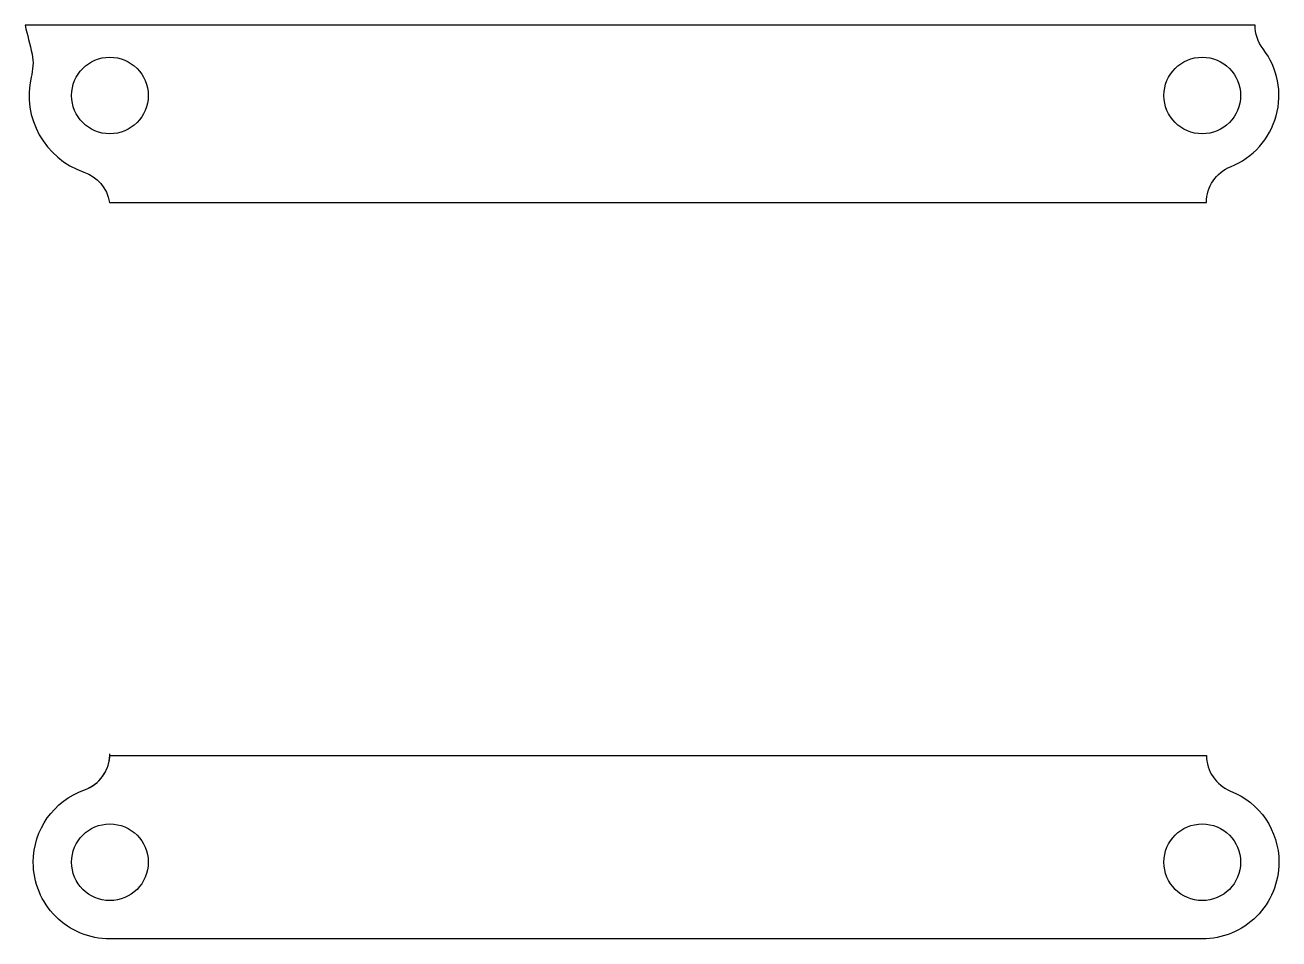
# Model space of a CAD drawing. Header units: millimetres. Extents: x -33.9 to 31.6, y -23 to 24.7.
import ezdxf

# ---------------------------------------------------------------- set-up
doc = ezdxf.new("R2010")
doc.units = ezdxf.units.MM
doc.layers.get('0').update_dxf_attribs({"linetype": 'CONTINUOUS'})

msp = doc.modelspace()

# ---------------------------------------------------------------- linework, layer by layer
for points in [[(27.787, 15.451, -0.307151), (29.047, 17.309, 0.497898), (30.738, 23.465, -0.167174), (30.323, 24.698), (-33.858, 24.698, -0.002674), (-33.494, 23.182, -0.077549), (-33.448, 22.567, -0.037211), (-33.539, 21.98, 0.385391), (-30.789, 17.034, -0.278703), (-29.456, 15.451)], [(29.047, -15.258, -0.307151), (31.568, -18.974, -0.414214), (27.568, -22.974), (21.568, -22.974), (-23.432, -22.974), (-29.432, -22.974, -0.414214), (-33.432, -18.974, -0.317837), (-30.765, -15.203, 0.306564), (-29.434, -13.399), (27.787, -13.399, 0.307151)]]:
    msp.add_lwpolyline(points, format="xyb", close=True)
for centre in [(-29.432, 21.026), (27.568, 21.026), (-29.432, -18.974), (27.568, -18.974)]:
    msp.add_circle(centre, 2)
msp.add_arc((-31.432, -13.317), 2, -70.52878, 0)

doc.saveas('drawing.dxf')
